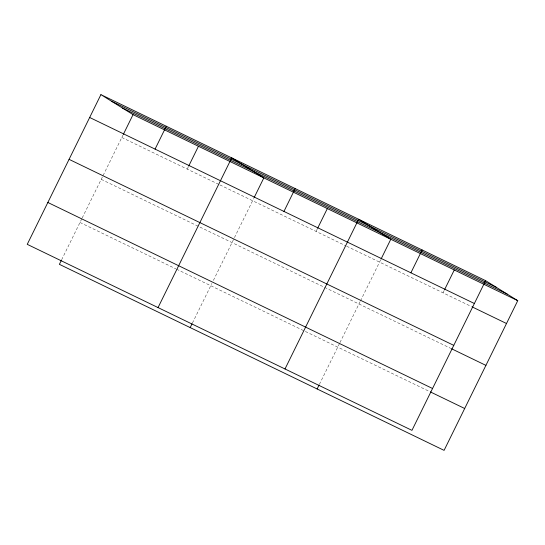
<?xml version="1.0" encoding="UTF-8"?>
<svg xmlns="http://www.w3.org/2000/svg" width="545" height="545" viewBox="0 0 545 545"><rect width="100%" height="100%" fill="white"/><g stroke="black" fill="none" stroke-linecap="round" stroke-linejoin="round"><path stroke-width="0.41" stroke-dasharray="2.73 2.04" d="M61.633 259.774L81.852 218.695M82.22 217.939L102.705 176.301M103.08 175.544L122.932 135.201M187.208 169.107L188.332 166.825M192.433 323.022L211.903 283.454M213.395 280.43L253.732 198.448M316.08 231.427L317.204 229.145M319.384 384.409L339.596 343.33M339.971 342.573L360.081 301.698M360.456 300.942L380.683 259.836M443.031 292.815L444.155 290.533M121.808 137.483L219.145 184.557M219.908 184.918L345.905 245.85M346.675 246.217L471.33 306.501M101.213 179.346L323.778 286.97M324.548 287.344L450.729 348.364M79.986 222.476L175.803 268.814M176.566 269.175L429.508 391.494"/><path stroke-width="0.82" d="M100.914 94.632L27.25 244.337L411.952 430.359L485.609 280.661L100.914 94.632L133.048 114.641L517.75 300.663L444.086 450.368L59.391 264.339L61.258 260.537M123.306 134.438L133.048 114.641M155.066 149.105L166.314 126.256M188.706 166.061L198.448 146.264M158.05 307.584L231.707 157.887L263.848 177.888L254.106 197.685M190.185 327.586L192.058 323.784M283.945 211.426L295.186 188.577M317.578 228.382L327.327 208.578M285.001 368.972L358.658 219.274L390.799 239.275L381.057 259.073M317.135 388.973L319.009 385.172M410.896 272.813L422.137 249.964M444.529 289.77L454.278 269.966M111.521 101.234L496.216 287.263M122.448 108.039L507.143 294.062M89.673 117.482L474.368 303.51M472.093 306.869L506.509 323.512M69.072 159.344L453.774 345.366M451.492 348.732L485.908 365.375M47.851 202.474L432.546 388.496M430.271 391.862L464.687 408.505M485.609 280.661L517.75 300.663"/></g></svg>
